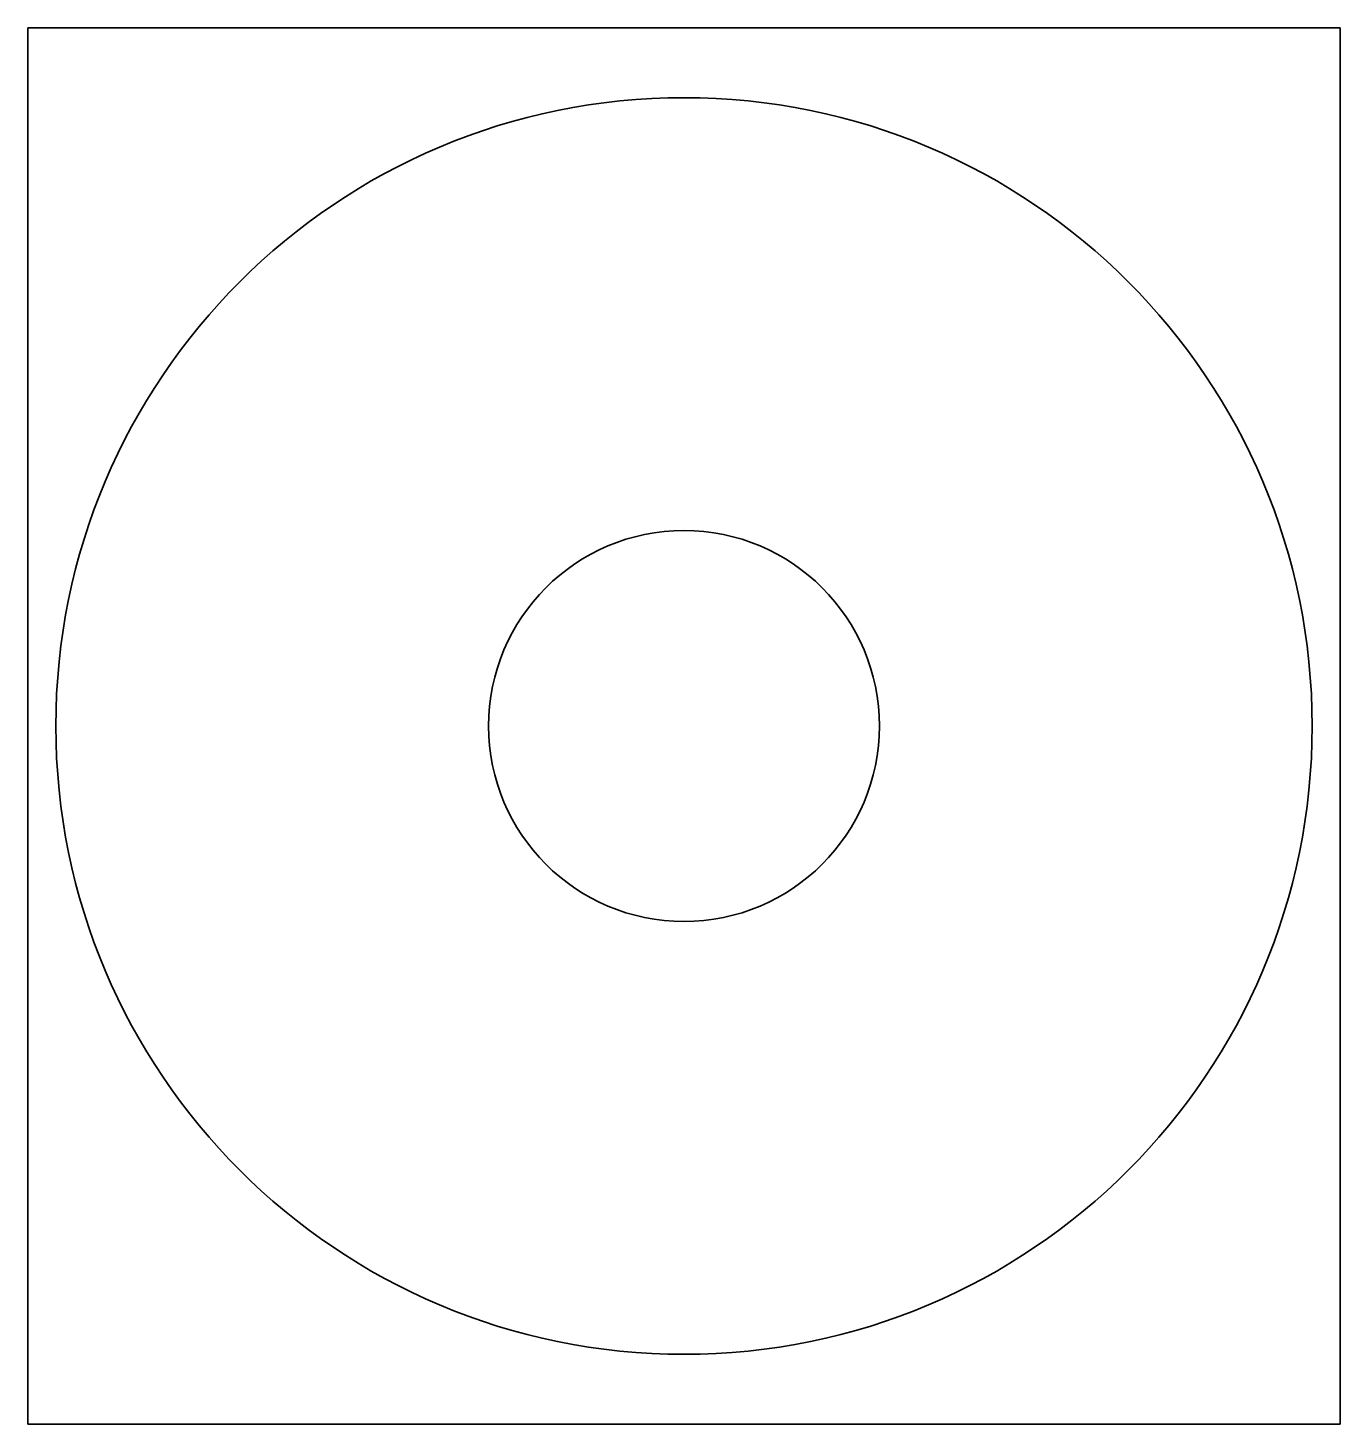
# Model space of a CAD drawing. Extents: x 360 to 830, y 170 to 670.
import ezdxf

# ---------------------------------------------------------------- set-up
doc = ezdxf.new("R2010")
doc.units = 0

msp = doc.modelspace()

# ---------------------------------------------------------------- linework, layer by layer
at = {"color": 7, "lineweight": 35}
for p, q in [((829.5, 670.5), (359.5, 670.5)), ((359.5, 670.5), (359.5, 170.5)), ((829.5, 170.5), (829.5, 670.5)), ((359.5, 170.5), (829.5, 170.5))]:
    msp.add_line(p, q, dxfattribs=at)
for radius in [225, 70]:
    msp.add_circle((594.5, 420.5), radius, dxfattribs=at)

doc.saveas('drawing.dxf')
